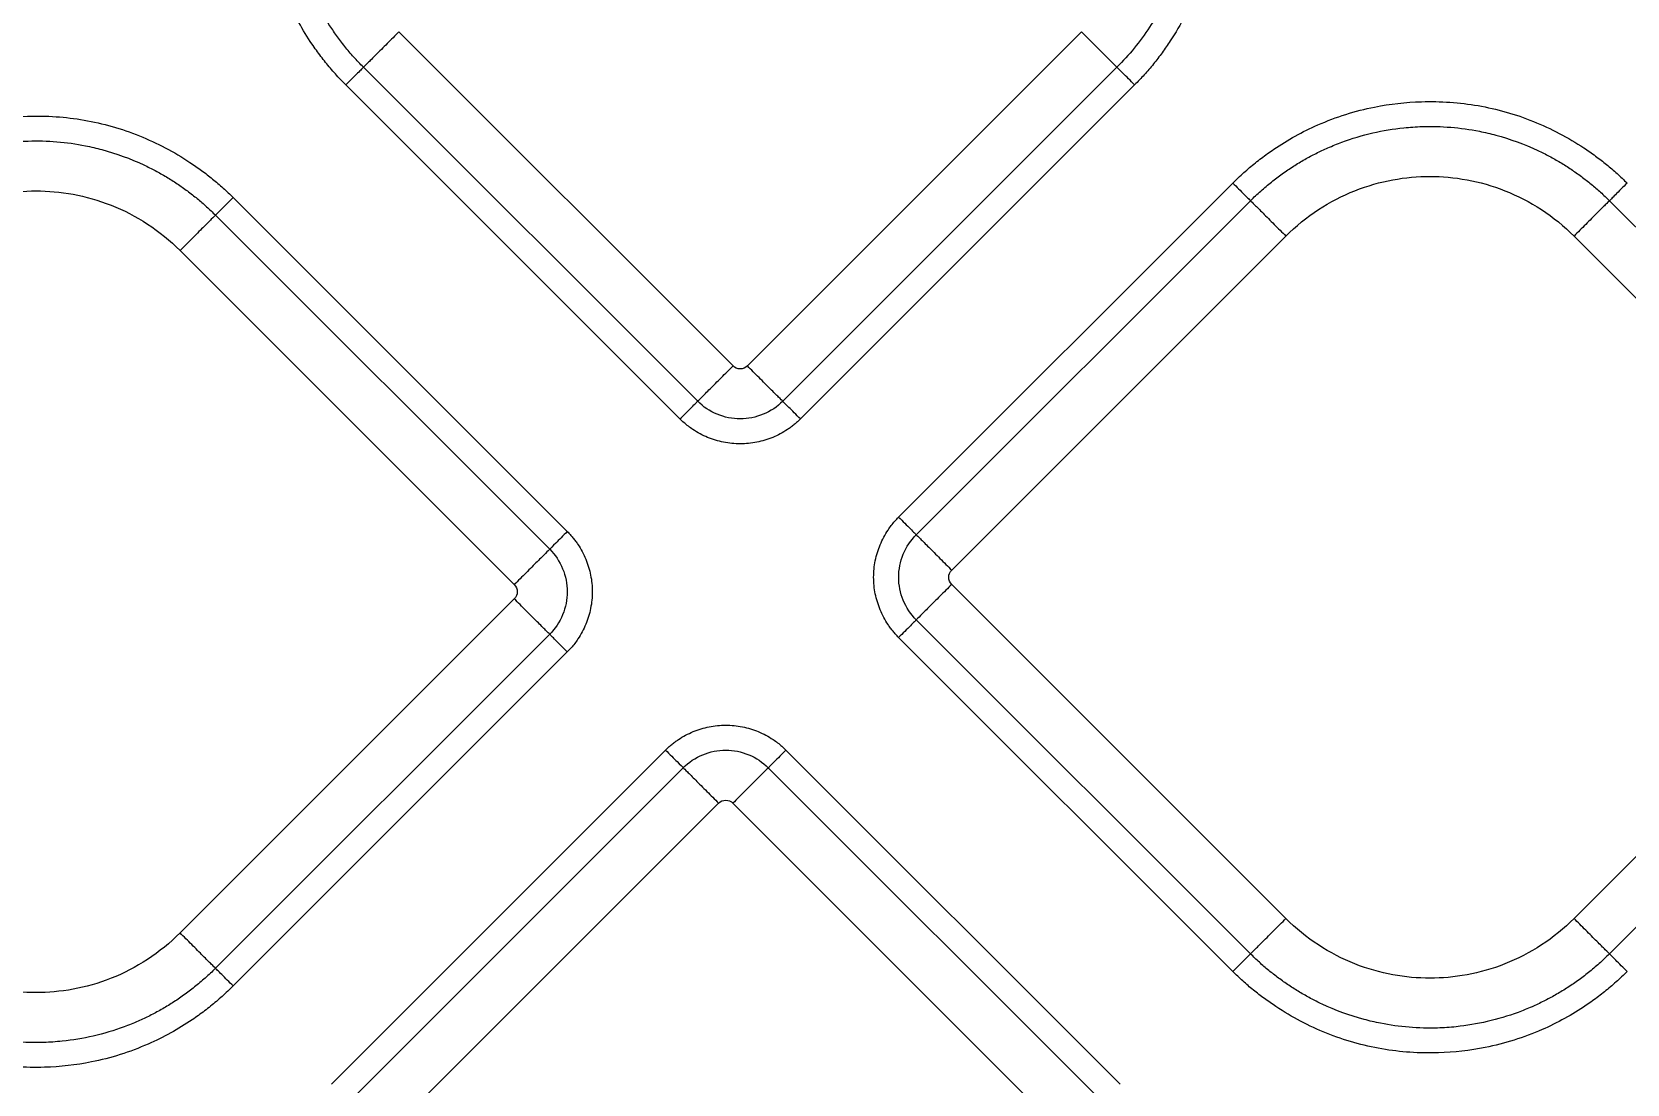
# Model space of a CAD drawing. Extents: x 0 to 84, y -21 to 126.
# Drawn here: x 42.328 to 45.472, y 36.949 to 39.023 of the extents above; entities that cross this region are included whole.
import ezdxf

# ---------------------------------------------------------------- set-up
doc = ezdxf.new("R2010")
doc.units = 0
doc.header["$MEASUREMENT"] = 0
doc.layers.add('1', color=4, linetype='Continuous')

# ---------------------------------------------------------------- blocks, each defined once
blk = doc.blocks.new('PRODIGY')
at = {"layer": '1', "color": 3, "linetype": 'Continuous', "lineweight": 25}
for p, q in [((43.7094, 38.3647), (43.0507, 39.0234)), ((44.3963, 39.0234), (43.7377, 38.3647)), ((43.6397, 38.295), (42.981, 38.9537)), ((44.466, 38.9537), (43.8074, 38.295)), ((43.6048, 38.2602), (42.9462, 38.9188)), ((44.5009, 38.9188), (43.8422, 38.2602)), ((44.0357, 38.0667), (44.6944, 38.7253)), ((42.7242, 38.6968), (43.3828, 38.0382)), ((44.0706, 38.0318), (44.7292, 38.6905)), ((45.4366, 38.6905), (46.0953, 38.0318)), ((42.6893, 38.662), (43.348, 38.0033)), ((44.1403, 37.9621), (44.799, 38.6208)), ((45.3669, 38.6208), (46.0256, 37.9621)), ((42.6196, 38.5923), (43.2783, 37.9336)), ((44.799, 37.2752), (44.1403, 37.9338)), ((46.0256, 37.9338), (45.3669, 37.2752)), ((43.2783, 37.9053), (42.6196, 37.2467)), ((44.7292, 37.2055), (44.0706, 37.8641)), ((46.0953, 37.8641), (45.4366, 37.2055)), ((43.348, 37.8356), (42.6893, 37.177)), ((44.6944, 37.1706), (44.0357, 37.8293)), ((43.3828, 37.8008), (42.7242, 37.1421)), ((42.9177, 36.9486), (43.5763, 37.6073)), ((43.8137, 37.6073), (44.4724, 36.9486)), ((42.9525, 36.9138), (43.6112, 37.5724)), ((43.7789, 37.5724), (44.4375, 36.9138)), ((43.0222, 36.844), (43.6809, 37.5027)), ((43.7092, 37.5027), (44.3678, 36.844))]:
    blk.add_line(p, q, dxfattribs=at)
for points, knots in [([(42.9462, 38.9188), (42.9427, 38.9224), (42.9357, 38.9295), (42.9256, 38.9405), (42.9157, 38.9518), (42.9062, 38.9633), (42.897, 38.9751), (42.8881, 38.9872), (42.8729, 39.009), (42.8529, 39.0416), (42.8295, 39.0889), (42.8098, 39.1411), (42.7923, 39.2092), (42.7846, 39.2784), (42.7859, 39.3468), (42.7926, 39.4026), (42.8051, 39.4577), (42.8236, 39.5113), (42.8474, 39.5627), (42.8713, 39.6031), (42.8926, 39.6338), (42.9095, 39.6556), (42.9272, 39.6764), (42.9399, 39.6895), (42.9462, 39.6959)], [0, 0, 0, 0, 0.017341, 0.034665, 0.051985, 0.069313, 0.086663, 0.104047, 0.121478, 0.179141, 0.236743, 0.304922, 0.372836, 0.480686, 0.54577, 0.610337, 0.67596, 0.741895, 0.807114, 0.872629, 0.904913, 0.936849, 0.968517, 1, 1, 1, 1]), ([(44.5009, 39.6959), (44.5041, 39.6927), (44.5104, 39.6863), (44.5195, 39.6764), (44.5285, 39.6663), (44.5372, 39.656), (44.5456, 39.6455), (44.5538, 39.6347), (44.5617, 39.6237), (44.5717, 39.6091), (44.5834, 39.5906), (44.6003, 39.561), (44.6187, 39.5232), (44.6362, 39.4764), (44.6494, 39.4275), (44.6582, 39.3765), (44.6623, 39.3233), (44.6613, 39.2692), (44.6548, 39.2141), (44.6426, 39.1595), (44.6244, 39.1059), (44.6008, 39.0543), (44.5768, 39.0134), (44.5554, 38.9823), (44.5382, 38.96), (44.5202, 38.9388), (44.5073, 38.9255), (44.5009, 38.9188)], [0, 0, 0, 0, 0.015653, 0.03129, 0.046922, 0.062557, 0.078206, 0.093877, 0.10958, 0.125325, 0.155378, 0.185662, 0.243925, 0.301095, 0.359088, 0.419952, 0.480645, 0.544392, 0.607866, 0.673169, 0.738587, 0.80425, 0.870202, 0.903106, 0.935649, 0.967918, 1, 1, 1, 1]), ([(42.981, 38.9537), (42.9778, 38.957), (42.9712, 38.9636), (42.9619, 38.9738), (42.9528, 38.9842), (42.9442, 38.9948), (42.9358, 39.0055), (42.9279, 39.0163), (42.9203, 39.0272), (42.913, 39.0382), (42.9062, 39.0493), (42.8996, 39.0605), (42.8934, 39.0717), (42.8876, 39.0831), (42.882, 39.0945), (42.8744, 39.1113), (42.8611, 39.1441), (42.8462, 39.1938), (42.8373, 39.2472), (42.8339, 39.2987), (42.8352, 39.3488), (42.8419, 39.3973), (42.8555, 39.4552), (42.8724, 39.5014), (42.893, 39.5426), (42.9054, 39.5645), (42.9188, 39.5856), (42.9331, 39.6059), (42.9482, 39.6252), (42.9641, 39.6437), (42.9754, 39.6553), (42.981, 39.6611)], [0, 0, 0, 0, 0.017777, 0.035429, 0.05295, 0.070335, 0.087578, 0.104677, 0.121626, 0.138421, 0.155059, 0.171536, 0.18785, 0.204007, 0.220236, 0.23663, 0.2744, 0.355233, 0.434068, 0.480754, 0.552371, 0.624938, 0.667358, 0.779414, 0.811539, 0.843523, 0.875326, 0.90691, 0.93824, 0.96928, 1, 1, 1, 1]), ([(44.466, 39.6611), (44.4897, 39.6374), (44.5106, 39.6118), (44.5462, 39.5585), (44.5609, 39.5308), (44.5786, 39.4892), (44.5837, 39.4755), (44.5929, 39.4471), (44.5969, 39.4324), (44.6071, 39.3872), (44.6113, 39.3554), (44.6133, 39.2901), (44.6111, 39.2566), (44.5997, 39.1897), (44.5905, 39.1564), (44.5652, 39.0922), (44.5492, 39.0613), (44.5114, 39.0039), (44.4897, 38.9774), (44.466, 38.9537)], [0, 0, 0, 0, 0.125, 0.125, 0.25, 0.25, 0.3125, 0.3125, 0.375, 0.375, 0.5, 0.5, 0.625, 0.625, 0.75, 0.75, 0.875, 0.875, 1, 1, 1, 1]), ([(43.0507, 39.0234), (43.0433, 39.016), (43.0355, 39.0081), (43.0199, 38.9926), (43.0123, 38.985), (42.9991, 38.9717), (42.9934, 38.9661), (42.985, 38.9577), (42.9823, 38.955), (42.981, 38.9537)], [0, 0, 0, 0, 0.25, 0.25, 0.5, 0.5, 0.75, 0.75, 1, 1, 1, 1]), ([(44.466, 38.9537), (44.4647, 38.955), (44.462, 38.9577), (44.4537, 38.9661), (44.448, 38.9717), (44.4347, 38.985), (44.4271, 38.9926), (44.4116, 39.0081), (44.4037, 39.016), (44.3963, 39.0234)], [0, 0, 0, 0, 0.25, 0.25, 0.5, 0.5, 0.75, 0.75, 1, 1, 1, 1]), ([(42.981, 38.9537), (42.9804, 38.9531), (42.9792, 38.9518), (42.9752, 38.9479), (42.9725, 38.9452), (42.966, 38.9387), (42.9622, 38.9349), (42.9542, 38.9269), (42.9501, 38.9228), (42.9462, 38.9188)], [0, 0, 0, 0, 0.25, 0.25, 0.5, 0.5, 0.75, 0.75, 1, 1, 1, 1]), ([(44.5009, 38.9188), (44.497, 38.9228), (44.4928, 38.9269), (44.4849, 38.9349), (44.481, 38.9387), (44.4745, 38.9452), (44.4718, 38.9479), (44.4679, 38.9518), (44.4667, 38.9531), (44.466, 38.9537)], [0, 0, 0, 0, 0.25, 0.25, 0.5, 0.5, 0.75, 0.75, 1, 1, 1, 1]), ([(44.6944, 38.7253), (44.698, 38.7288), (44.7051, 38.7358), (44.7161, 38.7459), (44.7273, 38.7558), (44.7389, 38.7653), (44.7507, 38.7745), (44.7627, 38.7834), (44.7846, 38.7986), (44.8171, 38.8186), (44.8645, 38.842), (44.9167, 38.8617), (44.9848, 38.8792), (45.0539, 38.8869), (45.1223, 38.8856), (45.1782, 38.8789), (45.2333, 38.8664), (45.2869, 38.8479), (45.3383, 38.8241), (45.3787, 38.8002), (45.4093, 38.7789), (45.4311, 38.762), (45.452, 38.7443), (45.465, 38.7316), (45.4715, 38.7253)], [0, 0, 0, 0, 0.017341, 0.034665, 0.051985, 0.069313, 0.086663, 0.104047, 0.121478, 0.179141, 0.236743, 0.304922, 0.372836, 0.480686, 0.54577, 0.610337, 0.67596, 0.741895, 0.807114, 0.872629, 0.904913, 0.936849, 0.968517, 1, 1, 1, 1]), ([(41.9471, 38.6968), (41.9506, 38.7003), (41.9577, 38.7073), (41.9687, 38.7174), (41.98, 38.7273), (41.9915, 38.7368), (42.0033, 38.746), (42.0154, 38.7549), (42.0372, 38.7701), (42.0698, 38.7901), (42.1171, 38.8135), (42.1693, 38.8332), (42.2374, 38.8507), (42.3066, 38.8584), (42.375, 38.8571), (42.4308, 38.8504), (42.4859, 38.8379), (42.5395, 38.8194), (42.5909, 38.7956), (42.6313, 38.7717), (42.662, 38.7504), (42.6838, 38.7335), (42.7046, 38.7158), (42.7177, 38.7031), (42.7242, 38.6968)], [0, 0, 0, 0, 0.0173412, 0.0346651, 0.0519847, 0.069313, 0.0866627, 0.1040468, 0.121478, 0.1791406, 0.2367426, 0.3049223, 0.3728359, 0.4806859, 0.5457701, 0.6103365, 0.6759598, 0.7418949, 0.807114, 0.8726293, 0.9049132, 0.9368491, 0.9685172, 1, 1, 1, 1]), ([(44.7292, 38.6905), (44.7326, 38.6938), (44.7392, 38.7003), (44.7494, 38.7096), (44.7598, 38.7187), (44.7703, 38.7273), (44.781, 38.7357), (44.7918, 38.7436), (44.8028, 38.7512), (44.8138, 38.7585), (44.8249, 38.7654), (44.8361, 38.7719), (44.8473, 38.7781), (44.8586, 38.7839), (44.8701, 38.7895), (44.8869, 38.7971), (44.9197, 38.8104), (44.9693, 38.8253), (45.0228, 38.8342), (45.0743, 38.8376), (45.1243, 38.8363), (45.1728, 38.8296), (45.2308, 38.816), (45.2769, 38.7991), (45.3182, 38.7785), (45.34, 38.7661), (45.3611, 38.7527), (45.3814, 38.7384), (45.4008, 38.7233), (45.4193, 38.7074), (45.4309, 38.6961), (45.4366, 38.6905)], [0, 0, 0, 0, 0.017777, 0.035429, 0.05295, 0.070335, 0.087579, 0.104678, 0.121627, 0.138422, 0.15506, 0.171537, 0.18785, 0.204007, 0.220236, 0.23663, 0.2744, 0.355233, 0.434068, 0.480754, 0.552372, 0.624938, 0.667358, 0.779414, 0.811539, 0.843523, 0.875326, 0.90691, 0.93824, 0.96928, 1, 1, 1, 1]), ([(41.9819, 38.662), (41.9852, 38.6652), (41.9918, 38.6718), (42.0021, 38.6811), (42.0124, 38.6902), (42.023, 38.6988), (42.0337, 38.7072), (42.0445, 38.7151), (42.0554, 38.7227), (42.0664, 38.73), (42.0775, 38.7369), (42.0887, 38.7434), (42.0999, 38.7496), (42.1113, 38.7554), (42.1228, 38.761), (42.1395, 38.7686), (42.1723, 38.7819), (42.222, 38.7968), (42.2754, 38.8057), (42.3269, 38.8091), (42.377, 38.8078), (42.4255, 38.8011), (42.4834, 38.7875), (42.5296, 38.7706), (42.5708, 38.75), (42.5927, 38.7376), (42.6138, 38.7242), (42.6341, 38.7099), (42.6534, 38.6948), (42.6719, 38.6789), (42.6835, 38.6676), (42.6893, 38.662)], [0, 0, 0, 0, 0.017777, 0.035429, 0.05295, 0.070335, 0.087578, 0.104677, 0.121626, 0.138421, 0.155059, 0.171537, 0.18785, 0.204007, 0.220236, 0.23663, 0.2744, 0.355233, 0.434067, 0.480754, 0.552372, 0.624938, 0.667358, 0.779414, 0.811539, 0.843523, 0.875326, 0.90691, 0.93824, 0.96928, 1, 1, 1, 1]), ([(44.799, 38.6208), (44.8186, 38.6404), (44.8402, 38.6579), (44.8861, 38.688), (44.9104, 38.7004), (44.9598, 38.72), (44.985, 38.7271), (45.0347, 38.7363), (45.0593, 38.7384), (45.1066, 38.7384), (45.1312, 38.7363), (45.1809, 38.7271), (45.2061, 38.72), (45.2555, 38.7004), (45.2798, 38.688), (45.3257, 38.6579), (45.3473, 38.6404), (45.3669, 38.6208)], [0, 0, 0, 0, 0.125, 0.125, 0.25, 0.25, 0.375, 0.375, 0.5, 0.5, 0.625, 0.625, 0.75, 0.75, 0.875, 0.875, 1, 1, 1, 1]), ([(42.0516, 38.5923), (42.0712, 38.6119), (42.0929, 38.6294), (42.1388, 38.6595), (42.163, 38.6719), (42.2125, 38.6915), (42.2377, 38.6986), (42.2874, 38.7078), (42.3119, 38.7099), (42.3593, 38.7099), (42.3838, 38.7078), (42.4336, 38.6986), (42.4587, 38.6915), (42.5082, 38.6719), (42.5324, 38.6595), (42.5783, 38.6294), (42.6, 38.6119), (42.6196, 38.5923)], [0, 0, 0, 0, 0.125, 0.125, 0.25, 0.25, 0.375, 0.375, 0.5, 0.5, 0.625, 0.625, 0.75, 0.75, 0.875, 0.875, 1, 1, 1, 1]), ([(44.6944, 38.7253), (44.6981, 38.7217), (44.702, 38.7177), (44.7098, 38.71), (44.7136, 38.7062), (44.7202, 38.6995), (44.7231, 38.6967), (44.7272, 38.6925), (44.7286, 38.6911), (44.7292, 38.6905)], [0, 0, 0, 0, 0.25, 0.25, 0.5, 0.5, 0.75, 0.75, 1, 1, 1, 1]), ([(45.4715, 38.7253), (45.4676, 38.7214), (45.4634, 38.7173), (45.4555, 38.7093), (45.4516, 38.7055), (45.4451, 38.699), (45.4424, 38.6963), (45.4385, 38.6923), (45.4373, 38.6911), (45.4366, 38.6905)], [0, 0, 0, 0, 0.25, 0.25, 0.5, 0.5, 0.75, 0.75, 1, 1, 1, 1]), ([(42.7242, 38.6968), (42.7202, 38.6929), (42.7161, 38.6888), (42.7081, 38.6808), (42.7043, 38.677), (42.6978, 38.6705), (42.6951, 38.6678), (42.6912, 38.6638), (42.6899, 38.6626), (42.6893, 38.662)], [0, 0, 0, 0, 0.25, 0.25, 0.5, 0.5, 0.75, 0.75, 1, 1, 1, 1]), ([(44.7292, 38.6905), (44.7306, 38.6892), (44.7333, 38.6865), (44.7416, 38.6781), (44.7473, 38.6725), (44.7606, 38.6592), (44.7682, 38.6516), (44.7837, 38.636), (44.7916, 38.6282), (44.799, 38.6208)], [0, 0, 0, 0, 0.25, 0.25, 0.5, 0.5, 0.75, 0.75, 1, 1, 1, 1]), ([(45.4366, 38.6905), (45.4353, 38.6892), (45.4326, 38.6865), (45.4243, 38.6781), (45.4186, 38.6725), (45.4053, 38.6592), (45.3977, 38.6516), (45.3822, 38.636), (45.3743, 38.6282), (45.3669, 38.6208)], [0, 0, 0, 0, 0.25, 0.25, 0.5, 0.5, 0.75, 0.75, 1, 1, 1, 1]), ([(42.6893, 38.662), (42.688, 38.6607), (42.6853, 38.658), (42.6769, 38.6496), (42.6713, 38.644), (42.658, 38.6307), (42.6504, 38.6231), (42.6349, 38.6075), (42.627, 38.5997), (42.6196, 38.5923)], [0, 0, 0, 0, 0.25, 0.25, 0.5, 0.5, 0.75, 0.75, 1, 1, 1, 1]), ([(43.6397, 38.295), (43.641, 38.2963), (43.6437, 38.299), (43.6521, 38.3074), (43.6577, 38.3131), (43.671, 38.3264), (43.6786, 38.334), (43.6941, 38.3495), (43.702, 38.3574), (43.7094, 38.3647)], [0, 0, 0, 0, 0.25, 0.25, 0.5, 0.5, 0.75, 0.75, 1, 1, 1, 1]), ([(43.8074, 38.295), (43.8061, 38.2963), (43.8034, 38.299), (43.795, 38.3074), (43.7894, 38.313), (43.7761, 38.3263), (43.7685, 38.3339), (43.753, 38.3494), (43.7451, 38.3573), (43.7377, 38.3647)], [0, 0, 0, 0, 0.25, 0.25, 0.5, 0.5, 0.75, 0.75, 1, 1, 1, 1]), ([(43.6048, 38.2602), (43.6087, 38.2641), (43.6129, 38.2683), (43.6209, 38.2762), (43.6247, 38.28), (43.6312, 38.2866), (43.6339, 38.2893), (43.6378, 38.2932), (43.6391, 38.2944), (43.6397, 38.295)], [0, 0, 0, 0, 0.25, 0.25, 0.5, 0.5, 0.75, 0.75, 1, 1, 1, 1]), ([(43.8074, 38.295), (43.7966, 38.2842), (43.7833, 38.2754), (43.7545, 38.2635), (43.7389, 38.2603), (43.7082, 38.2603), (43.6926, 38.2635), (43.6637, 38.2754), (43.6505, 38.2842), (43.6397, 38.295)], [0, 0, 0, 0, 0.25, 0.25, 0.5, 0.5, 0.75, 0.75, 1, 1, 1, 1]), ([(43.8422, 38.2602), (43.834, 38.2685), (43.8257, 38.2767), (43.8131, 38.2893), (43.8087, 38.2936), (43.8074, 38.295)], [0, 0, 0, 0, 0.5, 0.5, 1, 1, 1, 1]), ([(43.8422, 38.2602), (43.8403, 38.2583), (43.8363, 38.2545), (43.8301, 38.2491), (43.8236, 38.244), (43.8146, 38.2377), (43.8027, 38.2307), (43.7878, 38.2236), (43.7723, 38.2181), (43.751, 38.2127), (43.7235, 38.2099), (43.6961, 38.2127), (43.6748, 38.2181), (43.6592, 38.2236), (43.6443, 38.2307), (43.6317, 38.2382), (43.6213, 38.2456), (43.6127, 38.2526), (43.6074, 38.2577), (43.6048, 38.2602)], [0, 0, 0, 0, 0.031198, 0.062422, 0.093752, 0.125266, 0.187622, 0.250173, 0.31267, 0.375042, 0.499989, 0.624937, 0.687308, 0.749825, 0.812368, 0.874743, 0.916727, 0.958417, 1, 1, 1, 1]), ([(44.0357, 37.8293), (44.0338, 37.8312), (44.03, 37.8352), (44.0247, 37.8414), (44.0196, 37.8479), (44.0133, 37.8569), (44.0062, 37.8688), (43.9992, 37.8837), (43.9936, 37.8992), (43.9882, 37.9205), (43.9854, 37.948), (43.9882, 37.9754), (43.9936, 37.9967), (43.9992, 38.0123), (44.0062, 38.0272), (44.0137, 38.0398), (44.0212, 38.0502), (44.0281, 38.0588), (44.0332, 38.0641), (44.0357, 38.0667)], [0, 0, 0, 0, 0.031198, 0.062422, 0.093752, 0.125266, 0.187622, 0.250173, 0.31267, 0.375042, 0.499989, 0.624937, 0.687308, 0.749825, 0.812368, 0.874743, 0.916727, 0.958417, 1, 1, 1, 1]), ([(44.0357, 38.0667), (44.0397, 38.0628), (44.0438, 38.0586), (44.0518, 38.0506), (44.0556, 38.0468), (44.0621, 38.0403), (44.0648, 38.0376), (44.0687, 38.0337), (44.07, 38.0324), (44.0706, 38.0318)], [0, 0, 0, 0, 0.25, 0.25, 0.5, 0.5, 0.75, 0.75, 1, 1, 1, 1]), ([(43.3828, 38.0382), (43.3745, 38.0299), (43.3663, 38.0217), (43.3537, 38.009), (43.3494, 38.0047), (43.348, 38.0033)], [0, 0, 0, 0, 0.5, 0.5, 1, 1, 1, 1]), ([(43.3828, 38.0382), (43.3847, 38.0362), (43.3885, 38.0323), (43.3939, 38.026), (43.399, 38.0195), (43.4053, 38.0105), (43.4123, 37.9987), (43.4194, 37.9838), (43.4249, 37.9683), (43.4303, 37.947), (43.4331, 37.9195), (43.4303, 37.892), (43.4249, 37.8707), (43.4194, 37.8552), (43.4123, 37.8403), (43.4048, 37.8277), (43.3974, 37.8172), (43.3904, 37.8087), (43.3853, 37.8034), (43.3828, 37.8008)], [0, 0, 0, 0, 0.031198, 0.062422, 0.093752, 0.125266, 0.187622, 0.250173, 0.31267, 0.375042, 0.499989, 0.624937, 0.687308, 0.749825, 0.812368, 0.874743, 0.916727, 0.958417, 1, 1, 1, 1]), ([(44.0706, 37.8641), (44.0597, 37.875), (44.051, 37.8882), (44.039, 37.917), (44.0359, 37.9326), (44.0359, 37.9633), (44.039, 37.9789), (44.051, 38.0078), (44.0597, 38.021), (44.0706, 38.0318)], [0, 0, 0, 0, 0.25, 0.25, 0.5, 0.5, 0.75, 0.75, 1, 1, 1, 1]), ([(44.0706, 38.0318), (44.0719, 38.0305), (44.0746, 38.0278), (44.083, 38.0194), (44.0886, 38.0138), (44.1019, 38.0005), (44.1095, 37.9929), (44.125, 37.9774), (44.1329, 37.9695), (44.1403, 37.9621)], [0, 0, 0, 0, 0.25, 0.25, 0.5, 0.5, 0.75, 0.75, 1, 1, 1, 1]), ([(43.348, 38.0033), (43.3467, 38.002), (43.344, 37.9993), (43.3356, 37.991), (43.33, 37.9853), (43.3167, 37.9721), (43.3091, 37.9645), (43.2936, 37.9489), (43.2857, 37.941), (43.2783, 37.9336)], [0, 0, 0, 0, 0.25, 0.25, 0.5, 0.5, 0.75, 0.75, 1, 1, 1, 1]), ([(43.348, 38.0033), (43.3588, 37.9925), (43.3676, 37.9793), (43.3795, 37.9504), (43.3827, 37.9348), (43.3827, 37.9041), (43.3795, 37.8886), (43.3676, 37.8597), (43.3588, 37.8465), (43.348, 37.8356)], [0, 0, 0, 0, 0.25, 0.25, 0.5, 0.5, 0.75, 0.75, 1, 1, 1, 1]), ([(44.1403, 37.9338), (44.1329, 37.9265), (44.125, 37.9186), (44.1095, 37.9031), (44.1019, 37.8955), (44.0886, 37.8822), (44.083, 37.8765), (44.0746, 37.8681), (44.0719, 37.8654), (44.0706, 37.8641)], [0, 0, 0, 0, 0.25, 0.25, 0.5, 0.5, 0.75, 0.75, 1, 1, 1, 1]), ([(43.348, 37.8356), (43.3467, 37.8369), (43.344, 37.8396), (43.3356, 37.848), (43.3299, 37.8537), (43.3166, 37.867), (43.309, 37.8746), (43.2935, 37.8901), (43.2856, 37.898), (43.2783, 37.9053)], [0, 0, 0, 0, 0.25, 0.25, 0.5, 0.5, 0.75, 0.75, 1, 1, 1, 1]), ([(44.0706, 37.8641), (44.07, 37.8635), (44.0687, 37.8623), (44.0648, 37.8583), (44.0621, 37.8557), (44.0556, 37.8491), (44.0518, 37.8453), (44.0438, 37.8373), (44.0397, 37.8332), (44.0357, 37.8293)], [0, 0, 0, 0, 0.25, 0.25, 0.5, 0.5, 0.75, 0.75, 1, 1, 1, 1]), ([(43.3828, 37.8008), (43.3789, 37.8047), (43.3747, 37.8088), (43.3668, 37.8168), (43.363, 37.8206), (43.3564, 37.8272), (43.3537, 37.8298), (43.3498, 37.8338), (43.3486, 37.835), (43.348, 37.8356)], [0, 0, 0, 0, 0.25, 0.25, 0.5, 0.5, 0.75, 0.75, 1, 1, 1, 1]), ([(43.5763, 37.6073), (43.5783, 37.6092), (43.5822, 37.613), (43.5885, 37.6183), (43.595, 37.6234), (43.604, 37.6297), (43.6158, 37.6368), (43.6307, 37.6438), (43.6462, 37.6494), (43.6675, 37.6548), (43.695, 37.6576), (43.7225, 37.6548), (43.7438, 37.6494), (43.7593, 37.6438), (43.7742, 37.6368), (43.7868, 37.6293), (43.7973, 37.6218), (43.8058, 37.6149), (43.8111, 37.6098), (43.8137, 37.6073)], [0, 0, 0, 0, 0.031198, 0.062422, 0.093752, 0.125266, 0.187622, 0.250173, 0.31267, 0.375042, 0.499989, 0.624937, 0.687308, 0.749825, 0.812368, 0.874743, 0.916727, 0.958417, 1, 1, 1, 1]), ([(43.5763, 37.6073), (43.5846, 37.599), (43.5928, 37.5908), (43.6055, 37.5781), (43.6098, 37.5738), (43.6112, 37.5724)], [0, 0, 0, 0, 0.5, 0.5, 1, 1, 1, 1]), ([(43.6112, 37.5724), (43.622, 37.5833), (43.6352, 37.592), (43.6641, 37.604), (43.6797, 37.6072), (43.7104, 37.6072), (43.7259, 37.604), (43.7548, 37.592), (43.768, 37.5833), (43.7789, 37.5724)], [0, 0, 0, 0, 0.25, 0.25, 0.5, 0.5, 0.75, 0.75, 1, 1, 1, 1]), ([(43.8137, 37.6073), (43.8098, 37.6033), (43.8057, 37.5992), (43.7977, 37.5912), (43.7939, 37.5874), (43.7873, 37.5809), (43.7847, 37.5782), (43.7807, 37.5743), (43.7795, 37.573), (43.7789, 37.5724)], [0, 0, 0, 0, 0.25, 0.25, 0.5, 0.5, 0.75, 0.75, 1, 1, 1, 1]), ([(43.6112, 37.5724), (43.6125, 37.5711), (43.6152, 37.5684), (43.6235, 37.5601), (43.6292, 37.5544), (43.6424, 37.5412), (43.65, 37.5336), (43.6656, 37.518), (43.6735, 37.5101), (43.6809, 37.5027)], [0, 0, 0, 0, 0.25, 0.25, 0.5, 0.5, 0.75, 0.75, 1, 1, 1, 1]), ([(43.7789, 37.5724), (43.7776, 37.5711), (43.7749, 37.5684), (43.7665, 37.56), (43.7608, 37.5544), (43.7475, 37.5411), (43.7399, 37.5335), (43.7244, 37.518), (43.7165, 37.5101), (43.7092, 37.5027)], [0, 0, 0, 0, 0.25, 0.25, 0.5, 0.5, 0.75, 0.75, 1, 1, 1, 1]), ([(44.7292, 37.2055), (44.7306, 37.2068), (44.7333, 37.2095), (44.7416, 37.2178), (44.7473, 37.2235), (44.7606, 37.2368), (44.7682, 37.2444), (44.7837, 37.2599), (44.7916, 37.2678), (44.799, 37.2752)], [0, 0, 0, 0, 0.25, 0.25, 0.5, 0.5, 0.75, 0.75, 1, 1, 1, 1]), ([(45.3669, 37.2752), (45.3473, 37.2556), (45.3257, 37.238), (45.2798, 37.208), (45.2555, 37.1955), (45.2061, 37.1759), (45.1809, 37.1688), (45.1312, 37.1596), (45.1066, 37.1575), (45.0593, 37.1575), (45.0347, 37.1596), (44.985, 37.1688), (44.9598, 37.1759), (44.9104, 37.1955), (44.8861, 37.208), (44.8402, 37.238), (44.8186, 37.2556), (44.799, 37.2752)], [0, 0, 0, 0, 0.125, 0.125, 0.25, 0.25, 0.375, 0.375, 0.5, 0.5, 0.625, 0.625, 0.75, 0.75, 0.875, 0.875, 1, 1, 1, 1]), ([(45.4366, 37.2055), (45.4353, 37.2068), (45.4326, 37.2095), (45.4243, 37.2178), (45.4186, 37.2235), (45.4053, 37.2368), (45.3977, 37.2444), (45.3822, 37.2599), (45.3743, 37.2678), (45.3669, 37.2752)], [0, 0, 0, 0, 0.25, 0.25, 0.5, 0.5, 0.75, 0.75, 1, 1, 1, 1]), ([(42.6196, 37.2467), (42.6, 37.2271), (42.5783, 37.2095), (42.5324, 37.1795), (42.5082, 37.167), (42.4587, 37.1474), (42.4336, 37.1403), (42.3838, 37.1311), (42.3593, 37.129), (42.3119, 37.129), (42.2874, 37.1311), (42.2377, 37.1403), (42.2125, 37.1474), (42.163, 37.167), (42.1388, 37.1795), (42.0929, 37.2095), (42.0712, 37.2271), (42.0516, 37.2467)], [0, 0, 0, 0, 0.125, 0.125, 0.25, 0.25, 0.375, 0.375, 0.5, 0.5, 0.625, 0.625, 0.75, 0.75, 0.875, 0.875, 1, 1, 1, 1]), ([(42.6893, 37.177), (42.688, 37.1783), (42.6853, 37.181), (42.6769, 37.1893), (42.6713, 37.195), (42.658, 37.2083), (42.6504, 37.2159), (42.6349, 37.2314), (42.627, 37.2393), (42.6196, 37.2467)], [0, 0, 0, 0, 0.25, 0.25, 0.5, 0.5, 0.75, 0.75, 1, 1, 1, 1]), ([(44.6944, 37.1706), (44.6983, 37.1745), (44.7025, 37.1787), (44.7104, 37.1867), (44.7143, 37.1905), (44.7208, 37.197), (44.7235, 37.1997), (44.7274, 37.2036), (44.7286, 37.2049), (44.7292, 37.2055)], [0, 0, 0, 0, 0.25, 0.25, 0.5, 0.5, 0.75, 0.75, 1, 1, 1, 1]), ([(45.4366, 37.2055), (45.4333, 37.2022), (45.4267, 37.1957), (45.4165, 37.1863), (45.4061, 37.1773), (45.3956, 37.1686), (45.3849, 37.1603), (45.3741, 37.1523), (45.3631, 37.1447), (45.3521, 37.1375), (45.341, 37.1306), (45.3298, 37.1241), (45.3186, 37.1179), (45.3073, 37.112), (45.2958, 37.1064), (45.279, 37.0988), (45.2462, 37.0856), (45.1966, 37.0707), (45.1431, 37.0618), (45.0916, 37.0583), (45.0415, 37.0596), (44.9931, 37.0664), (44.9351, 37.0799), (44.889, 37.0968), (44.8477, 37.1175), (44.8259, 37.1299), (44.8048, 37.1432), (44.7845, 37.1575), (44.7651, 37.1727), (44.7466, 37.1886), (44.735, 37.1999), (44.7292, 37.2055)], [0, 0, 0, 0, 0.0177775, 0.0354294, 0.0529503, 0.0703352, 0.0875792, 0.1046777, 0.1216266, 0.1384219, 0.1550598, 0.1715371, 0.1878505, 0.2040073, 0.2202358, 0.2366296, 0.2743999, 0.3552333, 0.4340675, 0.4807536, 0.5523715, 0.624938, 0.6673575, 0.7794137, 0.8115392, 0.8435228, 0.8753257, 0.90691, 0.9382397, 0.9692804, 1, 1, 1, 1]), ([(45.4715, 37.1706), (45.4678, 37.1743), (45.4639, 37.1782), (45.4561, 37.186), (45.4523, 37.1898), (45.4457, 37.1964), (45.4428, 37.1993), (45.4387, 37.2035), (45.4373, 37.2048), (45.4366, 37.2055)], [0, 0, 0, 0, 0.25, 0.25, 0.5, 0.5, 0.75, 0.75, 1, 1, 1, 1]), ([(42.6893, 37.177), (42.686, 37.1737), (42.6794, 37.1672), (42.6692, 37.1578), (42.6588, 37.1488), (42.6482, 37.1401), (42.6375, 37.1318), (42.6267, 37.1238), (42.6158, 37.1162), (42.6048, 37.109), (42.5937, 37.1021), (42.5825, 37.0956), (42.5713, 37.0894), (42.5599, 37.0835), (42.5485, 37.0779), (42.5317, 37.0703), (42.4989, 37.0571), (42.4492, 37.0422), (42.3958, 37.0333), (42.3443, 37.0298), (42.2942, 37.0311), (42.2457, 37.0379), (42.1878, 37.0514), (42.1416, 37.0683), (42.1004, 37.089), (42.0785, 37.1013), (42.0574, 37.1147), (42.0371, 37.129), (42.0178, 37.1442), (41.9993, 37.1601), (41.9877, 37.1714), (41.9819, 37.177)], [0, 0, 0, 0, 0.017777, 0.035429, 0.05295, 0.070335, 0.087579, 0.104677, 0.121626, 0.138422, 0.15506, 0.171537, 0.18785, 0.204007, 0.220236, 0.23663, 0.2744, 0.355233, 0.434068, 0.480754, 0.552371, 0.624938, 0.667358, 0.779414, 0.811539, 0.843523, 0.875326, 0.90691, 0.93824, 0.96928, 1, 1, 1, 1]), ([(42.7242, 37.1421), (42.7205, 37.1458), (42.7165, 37.1497), (42.7088, 37.1575), (42.705, 37.1613), (42.6983, 37.1679), (42.6955, 37.1708), (42.6913, 37.175), (42.69, 37.1763), (42.6893, 37.177)], [0, 0, 0, 0, 0.25, 0.25, 0.5, 0.5, 0.75, 0.75, 1, 1, 1, 1]), ([(45.4715, 37.1706), (45.4679, 37.1671), (45.4608, 37.1601), (45.4498, 37.15), (45.4386, 37.1402), (45.427, 37.1307), (45.4152, 37.1215), (45.4032, 37.1125), (45.3813, 37.0973), (45.3488, 37.0774), (45.3014, 37.054), (45.2492, 37.0343), (45.1811, 37.0168), (45.112, 37.0091), (45.0436, 37.0104), (44.9877, 37.0171), (44.9326, 37.0296), (44.879, 37.048), (44.8276, 37.0718), (44.7872, 37.0958), (44.7566, 37.1171), (44.7348, 37.1339), (44.7139, 37.1517), (44.7009, 37.1643), (44.6944, 37.1706)], [0, 0, 0, 0, 0.017341, 0.034665, 0.051985, 0.069313, 0.086663, 0.104047, 0.121478, 0.179141, 0.236743, 0.304922, 0.372836, 0.480686, 0.54577, 0.610337, 0.67596, 0.741895, 0.807114, 0.872629, 0.904913, 0.936849, 0.968517, 1, 1, 1, 1]), ([(42.7242, 37.1421), (42.7206, 37.1386), (42.7135, 37.1316), (42.7025, 37.1215), (42.6912, 37.1117), (42.6797, 37.1022), (42.6679, 37.093), (42.6558, 37.084), (42.634, 37.0688), (42.6014, 37.0489), (42.5541, 37.0255), (42.5019, 37.0058), (42.4338, 36.9883), (42.3646, 36.9806), (42.2962, 36.9819), (42.2404, 36.9886), (42.1853, 37.0011), (42.1317, 37.0195), (42.0803, 37.0433), (42.0399, 37.0673), (42.0092, 37.0886), (41.9874, 37.1054), (41.9666, 37.1232), (41.9536, 37.1358), (41.9471, 37.1421)], [0, 0, 0, 0, 0.017341, 0.034665, 0.051985, 0.069313, 0.086663, 0.104047, 0.121478, 0.179141, 0.236743, 0.304922, 0.372836, 0.480686, 0.54577, 0.610337, 0.67596, 0.741895, 0.807114, 0.872629, 0.904913, 0.936849, 0.968517, 1, 1, 1, 1])]:
    blk.add_open_spline(points, degree=3, knots=knots, dxfattribs=at)
for points in [[(43.7377, 38.3647), (43.734, 38.361), (43.7235, 38.3567), (43.7131, 38.361), (43.7094, 38.3647)], [(44.1403, 37.9338), (44.1366, 37.9375), (44.1323, 37.948), (44.1366, 37.9584), (44.1403, 37.9621)], [(43.2783, 37.9336), (43.282, 37.9299), (43.2863, 37.9195), (43.282, 37.909), (43.2783, 37.9053)], [(43.6809, 37.5027), (43.6846, 37.5064), (43.695, 37.5107), (43.7055, 37.5064), (43.7092, 37.5027)]]:
    blk.add_open_spline(points, degree=3, dxfattribs=at)

msp = doc.modelspace()

# ---------------------------------------------------------------- block references
at = {"layer": '1'}
msp.add_blockref('PRODIGY', (0, 0), dxfattribs=at)

doc.saveas('drawing.dxf')
